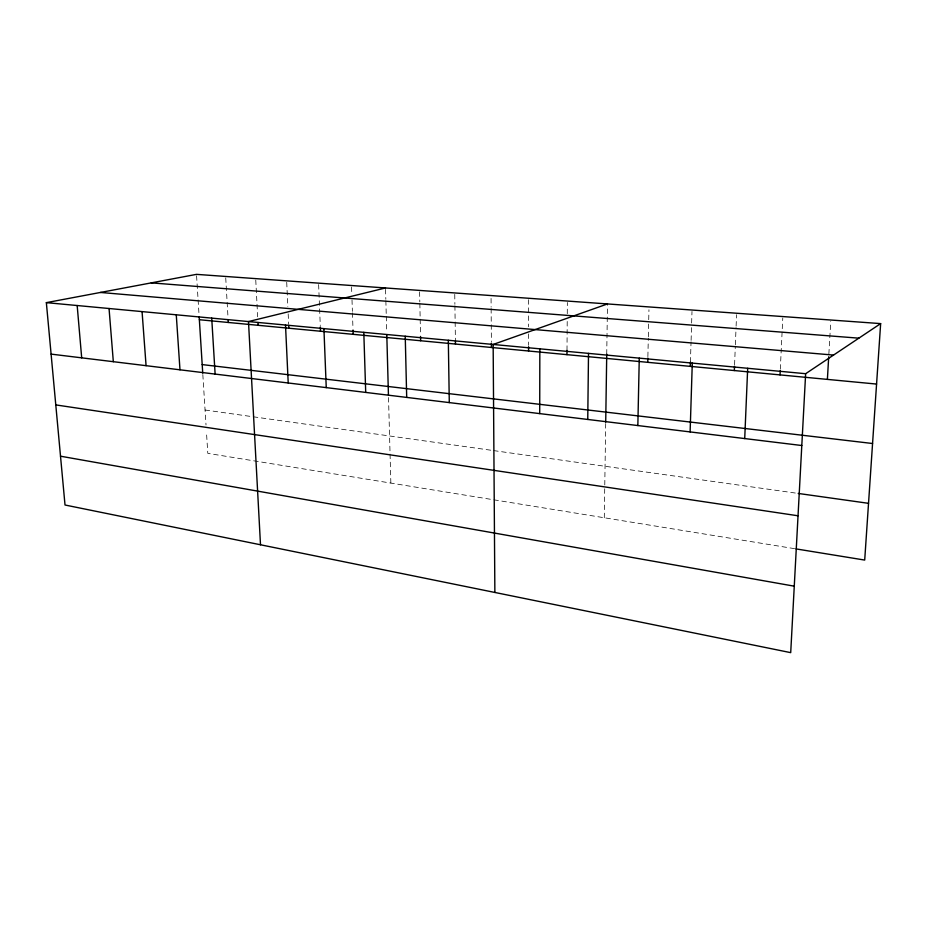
<?xml version="1.0" encoding="UTF-8"?>
<svg xmlns="http://www.w3.org/2000/svg" width="927" height="927" viewBox="0 0 927 927"><rect width="100%" height="100%" fill="white"/><g stroke="black" fill="none" stroke-linecap="round" stroke-linejoin="round"><path stroke-width="0.7" stroke-dasharray="4.63 3.48" d="M567 350.418L567.22 319.386M567.266 313.743L567.347 302.469M604.288 517.753L604.752 486.397M604.775 484.96L605.702 423.569M606.733 354.126L607.463 305.377M647.88 356.652L648.309 338.181M648.344 336.756L648.703 321.136M648.726 319.711L648.958 309.769M690.418 362.04L691.055 341.808M691.102 340.371L691.588 324.473M691.635 323.036L691.994 311.472M734.578 364.821L735.32 346.2M735.378 344.763L736.05 327.567M736.108 326.13L736.571 314.67M780.302 369.201L782.782 317.984M828.865 353.952L830.754 321.437M205.064 410.012L492.167 450.395M493.57 450.592L796.826 493.245M794.578 548.668L207.799 453.349L206.443 431.773M196.582 275.771L198.007 298.459M198.1 299.873L199.085 315.47M202.828 374.566L206.014 424.972M225.736 277.891L227.057 300.904M227.138 302.341L228.054 318.158M255.759 280.035L257.671 316.814M286.721 282.283L287.845 306.686M288.17 313.871L288.633 323.917M318.633 284.554L320.278 325.574M351.565 286.953L351.808 294.137M352.005 299.873L352.387 311.368M352.434 312.793L352.978 328.598M385.551 289.375L385.829 299.294M385.864 300.707L386.246 314.879M386.292 316.292L386.721 331.878M388.517 397.532L390.024 452.666M390.058 454.068L390.858 483.083M419.607 291.854L419.815 301.924M419.85 303.361L420.151 317.741M420.174 319.178L420.51 334.995M454.751 294.369L454.89 304.299M454.914 305.725L455.4 339.792M491.067 298.448L491.125 307.092M491.136 308.54L491.38 341.704M528.564 299.688L528.575 326.767M528.575 333.894L528.575 345.296"/><path stroke-width="1.39" d="M539.711 413.604L539.838 348.83M566.965 354.647L567 350.418M587.753 419.456L588.506 353.384M605.713 422.144L606.733 354.126M637.846 425.563L639.271 358.135M647.753 362.33L647.857 358.065M690.291 366.374L690.418 362.04M690.117 431.924L692.284 363.106M734.346 370.557L734.52 366.258M744.717 438.575L747.683 368.286M780.024 374.89L780.233 370.626M880.65 323.604L805.644 373.708L790.708 652.643L65.017 505.006L46.35 302.642L196.489 274.357L880.65 323.604L864.706 560.07L796.003 548.9M827.394 379.398L828.703 356.779M607.486 303.94L493.152 344.462L494.867 592.457M385.516 287.961L248.482 321.553L260.499 544.775M151.252 282.874L858.854 338.17M100.406 292.457L833.535 355.076M46.35 302.642L805.644 373.708M199.363 319.722L876.571 384.068M202.19 364.589L872.562 443.512M51.101 354.114L801.797 445.516M798.217 493.442L868.529 503.326M55.782 404.902L798.031 515.783M60.51 456.2L794.265 586.177M77.173 305.528L81.692 357.845M109.05 308.506L113.326 361.692M142.063 311.599L146.072 365.678M176.269 314.798L179.977 369.803M199.178 316.883L202.735 373.141M211.715 318.112L215.122 374.091M228.135 319.595L228.309 322.469M257.973 322.48L258.112 325.307M288.703 325.354L288.842 328.228M285.504 325.029L288.216 382.99M323.917 328.622L326.246 387.613M320.336 326.988L320.51 331.229M353.025 330.024L353.164 334.334M363.801 332.353L365.713 392.422M386.791 334.705L388.436 394.775M405.238 336.234L406.698 397.416M420.534 336.431L420.626 340.742M448.32 340.267L449.294 402.596M455.424 341.217L455.458 344.056M491.391 343.152L491.426 347.474M528.575 346.721L528.575 351.009"/></g></svg>
